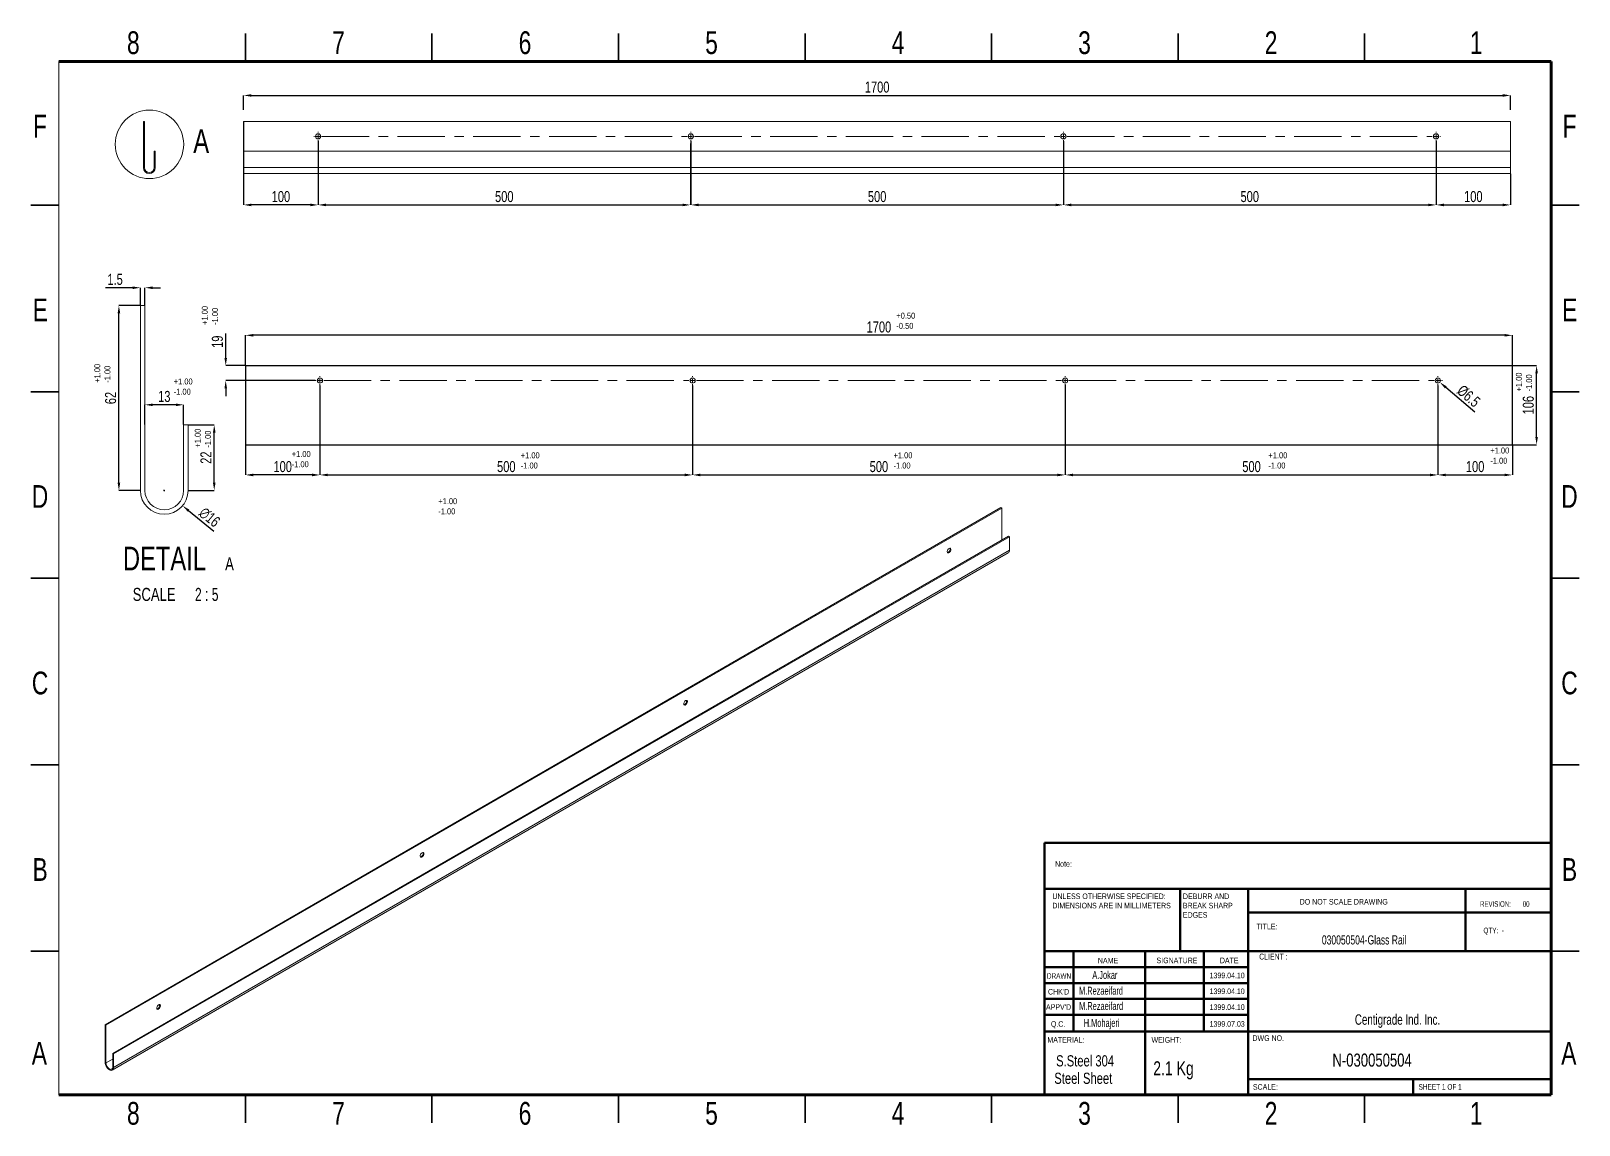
# Model space of a CAD drawing. Header units: millimetres. Extents: x 815 to 2892, y -495 to 973.
import ezdxf

# ---------------------------------------------------------------- set-up
doc = ezdxf.new("R2010")
doc.units = ezdxf.units.MM
doc.linetypes.add('CENTERX2', pattern=[20.32, 12.7, -2.54, 2.54, -2.54])
doc.styles.add('SLDTEXTSTYLE0', font='TXT', dxfattribs={"width": 0.75})
doc.styles.add('SLDTEXTSTYLE1', font='TXT', dxfattribs={"width": 0.686449})
doc.styles.add('SLDTEXTSTYLE2', font='TXT', dxfattribs={"width": 0.652778})
doc.styles.add('SLDTEXTSTYLE3', font='TXT', dxfattribs={"width": 0.692308})
doc.styles.add('SLDTEXTSTYLE4', font='TXT', dxfattribs={"width": 0.7})
doc.styles.add('SLDTEXTSTYLE5', font='TXT', dxfattribs={"width": 0.678571})
doc.dimstyles.new('Scale 4b1', dxfattribs={"dimscale": 7, "dimtxt": 2.116667, "dimasz": 1.5, "dimexe": 0, "dimexo": 0.0625, "dimgap": 0.529167, "dimtad": 1, "dimdec": 1, "dimlfac": 0.25, "dimrnd": 1e-09, "dimzin": 12, "dimdsep": 46, "dimtxsty": 'SLDTEXTSTYLE0', "dimcen": 0.09, "dimadec": 0, "dimazin": 3, "dimtfac": 1, "dimtdec": 1, "dimtofl": 0, "dimtmove": 0, "dimatfit": 3, "dimfxl": 1, "dimfrac": 2, "dimtolj": 1, "dimtzin": 12, "dimarcsym": 0})
doc.dimstyles.new('SLDDIMSTYLE0', dxfattribs={"dimscale": 7, "dimtxt": 2.116667, "dimasz": 1.5, "dimexe": 0, "dimexo": 0.0625, "dimgap": 0.529167, "dimtad": 1, "dimdec": 0, "dimrnd": 1e-09, "dimzin": 12, "dimdsep": 46, "dimtxsty": 'SLDTEXTSTYLE0', "dimcen": 0.09, "dimadec": 0, "dimazin": 3, "dimtfac": 1, "dimtdec": 0, "dimtofl": 0, "dimtmove": 0, "dimatfit": 3, "dimfxl": 1, "dimfrac": 2, "dimtolj": 1, "dimtzin": 12, "dimarcsym": 0})

# ---------------------------------------------------------------- blocks, each defined once
blk = doc.blocks.new('SW_CENTERMARKSYMBOL_0')
at = {"color": 0, "linetype": 'Continuous', "lineweight": 0}
for p, q in [((-101, 0), (-101.2, 0)), ((-100, 0), (-100.5, 0)), ((-100, 1), (-100, 1.2)), ((-100, 0), (-100, 0.5)), ((-100, 0), (-100, -0.5)), ((-100, 0), (-99.5, 0)), ((0, 0), (-0.5, 0)), ((0, 1), (0, 1.2)), ((0, 0), (0, 0.5)), ((0, 0), (0, -0.5)), ((0, 0), (0.5, 0)), ((100, 0), (99.5, 0)), ((100, 1), (100, 1.2)), ((100, 0), (100, 0.5)), ((100, 0), (100, -0.5)), ((100, 0), (100.5, 0)), ((200, 0), (199.5, 0)), ((200, 1), (200, 1.2)), ((200, 0), (200, 0.5)), ((200, 0), (200, -0.5)), ((200, 0), (200.5, 0)), ((201, 0), (201.2, 0)), ((-100, -1), (-100, -1.2)), ((0, -1), (0, -1.2)), ((100, -1), (100, -1.2)), ((200, -1), (200, -1.2))]:
    blk.add_line(p, q, dxfattribs=at)
at = {"color": 0, "linetype": 'CENTERX2', "lineweight": 0}
for p, q in [((-99, 0), (-1, 0)), ((1, 0), (99, 0)), ((101, 0), (199, 0))]:
    blk.add_line(p, q, dxfattribs=at)
blk = doc.blocks.new('SW_NOTE_2')
at = {"color": 0, "linetype": 'Continuous', "lineweight": 0, "attachment_point": 2}
for s, insert, char_height, style in [('DETAIL', (13, 8.19), 6.35, 'SLDTEXTSTYLE0'), ('A', (30.46, 5.35), 3.5, 'SLDTEXTSTYLE0'), ('SCALE', (10.24, -2.86), 3.5, 'SLDTEXTSTYLE0'), ('2 : 5', (24.35, -2.86), 3.5, 'SLDTEXTSTYLE3')]:
    blk.add_mtext(s, dxfattribs=dict(at, insert=insert, char_height=char_height, style=style))
blk = doc.blocks.new('*D13')
at = {"color": 0, "lineweight": -2, "transparency": 16777216}
for p, q in [((1100, 867.2), (1100, 886.5)), ((1110.5, 886.5), (2789.5, 886.5)), ((2800, 867.2), (2800, 886.5))]:
    blk.add_line(p, q, dxfattribs=at)
at = {"color": 0, "transparency": 16777216}
for points in [[(1110.5, 888.2), (1110.5, 884.7), (1100, 886.5)], [(2789.5, 888.2), (2789.5, 884.7), (2800, 886.5)]]:
    blk.add_solid(points, dxfattribs=at)
at = {"layer": 'Defpoints', "color": 0, "transparency": 16777216}
for p in [(2800, 886.5), (1100, 866.7), (2800, 866.7)]:
    blk.add_point(p, dxfattribs=at)
at = {"color": 0, "transparency": 16777216, "insert": (1950, 897.6), "char_height": 14.82, "attachment_point": 5, "style": 'SLDTEXTSTYLE0'}
blk.add_mtext('\\A1;1700', dxfattribs=at)
blk = doc.blocks.new('*D14')
at = {"color": 0, "lineweight": -2, "transparency": 16777216}
for p, q in [((1100, 851.1), (1100, 739.6)), ((1200, 825.1), (1200, 739.6)), ((1189.5, 739.6), (1110.5, 739.6))]:
    blk.add_line(p, q, dxfattribs=at)
at = {"color": 0, "transparency": 16777216}
for points in [[(1110.5, 741.3), (1110.5, 737.8), (1100, 739.6)], [(1189.5, 741.3), (1189.5, 737.8), (1200, 739.6)]]:
    blk.add_solid(points, dxfattribs=at)
at = {"layer": 'Defpoints', "color": 0, "transparency": 16777216}
for p in [(1100, 851.6), (1200, 825.6), (1100, 739.6)]:
    blk.add_point(p, dxfattribs=at)
at = {"color": 0, "transparency": 16777216, "insert": (1150, 750.7), "char_height": 14.82, "attachment_point": 5, "style": 'SLDTEXTSTYLE0'}
blk.add_mtext('\\A1;100', dxfattribs=at)
blk = doc.blocks.new('*D15')
at = {"color": 0, "lineweight": -2, "transparency": 16777216}
for p, q in [((1200, 825.1), (1200, 739.6)), ((1699.5, 821.8), (1699.5, 739.6)), ((1210.5, 739.6), (1689, 739.6))]:
    blk.add_line(p, q, dxfattribs=at)
at = {"color": 0, "transparency": 16777216}
for points in [[(1210.5, 741.3), (1210.5, 737.8), (1200, 739.6)], [(1689, 741.3), (1689, 737.8), (1699.5, 739.6)]]:
    blk.add_solid(points, dxfattribs=at)
at = {"layer": 'Defpoints', "color": 0, "transparency": 16777216}
for p in [(1200, 825.6), (1699.5, 822.3), (1699.5, 739.6)]:
    blk.add_point(p, dxfattribs=at)
at = {"color": 0, "transparency": 16777216, "insert": (1449.7, 750.7), "char_height": 14.82, "attachment_point": 5, "style": 'SLDTEXTSTYLE0'}
blk.add_mtext('\\A1;500', dxfattribs=at)
blk = doc.blocks.new('*D16')
at = {"color": 0, "lineweight": -2, "transparency": 16777216}
for p, q in [((1700, 825.1), (1700, 739.6)), ((2200, 825.1), (2200, 739.6)), ((1710.5, 739.6), (2189.5, 739.6))]:
    blk.add_line(p, q, dxfattribs=at)
at = {"color": 0, "transparency": 16777216}
for points in [[(1710.5, 741.3), (1710.5, 737.8), (1700, 739.6)], [(2189.5, 741.3), (2189.5, 737.8), (2200, 739.6)]]:
    blk.add_solid(points, dxfattribs=at)
at = {"layer": 'Defpoints', "color": 0, "transparency": 16777216}
for p in [(1700, 825.6), (2200, 825.6), (2200, 739.6)]:
    blk.add_point(p, dxfattribs=at)
at = {"color": 0, "transparency": 16777216, "insert": (1950, 750.7), "char_height": 14.82, "attachment_point": 5, "style": 'SLDTEXTSTYLE0'}
blk.add_mtext('\\A1;500', dxfattribs=at)
blk = doc.blocks.new('*D17')
at = {"color": 0, "lineweight": -2, "transparency": 16777216}
for p, q in [((2200, 825.1), (2200, 739.6)), ((2700, 825.1), (2700, 739.6)), ((2210.5, 739.6), (2689.5, 739.6))]:
    blk.add_line(p, q, dxfattribs=at)
at = {"color": 0, "transparency": 16777216}
for points in [[(2210.5, 741.3), (2210.5, 737.8), (2200, 739.6)], [(2689.5, 741.3), (2689.5, 737.8), (2700, 739.6)]]:
    blk.add_solid(points, dxfattribs=at)
at = {"layer": 'Defpoints', "color": 0, "transparency": 16777216}
for p in [(2200, 825.6), (2700, 825.6), (2700, 739.6)]:
    blk.add_point(p, dxfattribs=at)
at = {"color": 0, "transparency": 16777216, "insert": (2450, 750.7), "char_height": 14.82, "attachment_point": 5, "style": 'SLDTEXTSTYLE0'}
blk.add_mtext('\\A1;500', dxfattribs=at)
blk = doc.blocks.new('*D18')
at = {"color": 0, "lineweight": -2, "transparency": 16777216}
for p, q in [((2700, 825.1), (2700, 739.6)), ((2800, 781.1), (2800, 739.6)), ((2710.5, 739.6), (2789.5, 739.6))]:
    blk.add_line(p, q, dxfattribs=at)
at = {"color": 0, "transparency": 16777216}
for points in [[(2710.5, 741.3), (2710.5, 737.8), (2700, 739.6)], [(2789.5, 741.3), (2789.5, 737.8), (2800, 739.6)]]:
    blk.add_solid(points, dxfattribs=at)
at = {"layer": 'Defpoints', "color": 0, "transparency": 16777216}
for p in [(2700, 825.6), (2800, 781.6), (2800, 739.6)]:
    blk.add_point(p, dxfattribs=at)
at = {"color": 0, "transparency": 16777216, "insert": (2750, 750.7), "char_height": 14.82, "attachment_point": 5, "style": 'SLDTEXTSTYLE0'}
blk.add_mtext('\\A1;100', dxfattribs=at)
blk = doc.blocks.new('*D19')
at = {"color": 0, "lineweight": -2, "transparency": 16777216}
for p, q in [((951, 628.5), (914.6, 628.5)), ((961.5, 604.9), (961.5, 628.5)), ((967.5, 604.9), (967.5, 628.5)), ((978, 628.5), (988.5, 628.5))]:
    blk.add_line(p, q, dxfattribs=at)
at = {"color": 0, "transparency": 16777216}
for points in [[(951, 630.2), (951, 626.7), (961.5, 628.5)], [(978, 630.2), (978, 626.7), (967.5, 628.5)]]:
    blk.add_solid(points, dxfattribs=at)
at = {"layer": 'Defpoints', "color": 0, "transparency": 16777216}
for p in [(961.5, 628.5), (961.5, 604.5), (967.5, 604.5)]:
    blk.add_point(p, dxfattribs=at)
at = {"color": 0, "transparency": 16777216, "insert": (927.5, 639.6), "char_height": 14.82, "attachment_point": 5, "style": 'SLDTEXTSTYLE0'}
blk.add_mtext('\\A1;1.5', dxfattribs=at)
blk = doc.blocks.new('*D20')
at = {"color": 0, "lineweight": -2, "transparency": 16777216}
for p, q in [((992.9, 356.5), (994.1, 356.5)), ((993.5, 355.8), (993.5, 357.1)), ((1059.9, 301.3), (1026.2, 329.3))]:
    blk.add_line(p, q, dxfattribs=at)
at = {"color": 0, "transparency": 16777216}
blk.add_solid([(1027.3, 330.6), (1025.1, 327.9), (1018.1, 336)], dxfattribs=at)
at = {"layer": 'Defpoints', "color": 0, "transparency": 16777216}
for p in [(968.9, 376.9), (1018.1, 336)]:
    blk.add_point(p, dxfattribs=at)
at = {"color": 0, "transparency": 16777216, "insert": (1054.2, 320.5), "char_height": 14.82, "attachment_point": 5, "rotation": 320.2536, "style": 'SLDTEXTSTYLE0'}
blk.add_mtext('\\A1;∅16', dxfattribs=at)
blk = doc.blocks.new('*D21')
at = {"color": 0, "lineweight": -2, "transparency": 16777216}
for p, q in [((961.1, 604.5), (932.6, 604.5)), ((932.6, 367), (932.6, 594)), ((961.1, 356.5), (932.6, 356.5))]:
    blk.add_line(p, q, dxfattribs=at)
at = {"color": 0, "transparency": 16777216}
for points in [[(930.9, 594), (934.4, 594), (932.6, 604.5)], [(930.9, 367), (934.4, 367), (932.6, 356.5)]]:
    blk.add_solid(points, dxfattribs=at)
at = {"layer": 'Defpoints', "color": 0, "transparency": 16777216}
for p in [(932.6, 604.5), (961.5, 604.5), (961.5, 356.5)]:
    blk.add_point(p, dxfattribs=at)
at = {"color": 0, "transparency": 16777216, "insert": (921.5, 480.5), "char_height": 14.82, "attachment_point": 5, "rotation": 90, "style": 'SLDTEXTSTYLE0'}
blk.add_mtext('\\A1;62', dxfattribs=at)
blk = doc.blocks.new('*D22')
at = {"color": 0, "lineweight": -2, "transparency": 16777216}
for p, q in [((1026, 444.5), (1060.5, 444.5)), ((1060.5, 367), (1060.5, 434)), ((1026, 356.5), (1060.5, 356.5))]:
    blk.add_line(p, q, dxfattribs=at)
at = {"color": 0, "transparency": 16777216}
for points in [[(1058.8, 434), (1062.3, 434), (1060.5, 444.5)], [(1058.8, 367), (1062.3, 367), (1060.5, 356.5)]]:
    blk.add_solid(points, dxfattribs=at)
at = {"layer": 'Defpoints', "color": 0, "transparency": 16777216}
for p in [(1025.5, 444.5), (1060.5, 444.5), (1025.5, 356.5)]:
    blk.add_point(p, dxfattribs=at)
at = {"color": 0, "transparency": 16777216, "insert": (1049.4, 400.5), "char_height": 14.82, "attachment_point": 5, "rotation": 90, "style": 'SLDTEXTSTYLE0'}
blk.add_mtext('\\A1;22', dxfattribs=at)
blk = doc.blocks.new('*D23')
at = {"color": 0, "lineweight": -2, "transparency": 16777216}
for p, q in [((967.5, 444.9), (967.5, 471.4)), ((1009, 471.4), (978, 471.4)), ((1019.5, 444.9), (1019.5, 471.4))]:
    blk.add_line(p, q, dxfattribs=at)
at = {"color": 0, "transparency": 16777216}
for points in [[(978, 473.1), (978, 469.6), (967.5, 471.4)], [(1009, 473.1), (1009, 469.6), (1019.5, 471.4)]]:
    blk.add_solid(points, dxfattribs=at)
at = {"layer": 'Defpoints', "color": 0, "transparency": 16777216}
for p in [(967.5, 471.4), (967.5, 444.5), (1019.5, 444.5)]:
    blk.add_point(p, dxfattribs=at)
at = {"color": 0, "transparency": 16777216, "insert": (993.5, 482.5), "char_height": 14.82, "attachment_point": 5, "style": 'SLDTEXTSTYLE0'}
blk.add_mtext('\\A1;13', dxfattribs=at)
blk = doc.blocks.new('*D27')
at = {"color": 0, "lineweight": -2, "transparency": 16777216}
for p, q in [((1102.4, 524.3), (1102.4, 564.6)), ((2791.9, 564.6), (1112.9, 564.6)), ((2802.4, 524.3), (2802.4, 564.6))]:
    blk.add_line(p, q, dxfattribs=at)
at = {"color": 0, "transparency": 16777216}
for points in [[(1112.9, 566.4), (1112.9, 562.9), (1102.4, 564.6)], [(2791.9, 566.4), (2791.9, 562.9), (2802.4, 564.6)]]:
    blk.add_solid(points, dxfattribs=at)
at = {"layer": 'Defpoints', "color": 0, "transparency": 16777216}
for p in [(1102.4, 564.6), (1102.4, 523.9), (2802.4, 523.9)]:
    blk.add_point(p, dxfattribs=at)
at = {"color": 0, "transparency": 16777216, "insert": (1952.4, 575.7), "char_height": 14.82, "attachment_point": 5, "style": 'SLDTEXTSTYLE0'}
blk.add_mtext('\\A1;1700', dxfattribs=at)
blk = doc.blocks.new('*D28')
at = {"color": 0, "lineweight": -2, "transparency": 16777216}
for p, q in [((1202.4, 497.5), (1202.4, 377.3)), ((1102.4, 417.5), (1102.4, 377.3)), ((1191.9, 377.3), (1112.9, 377.3))]:
    blk.add_line(p, q, dxfattribs=at)
at = {"color": 0, "transparency": 16777216}
for points in [[(1112.9, 379), (1112.9, 375.5), (1102.4, 377.3)], [(1191.9, 379), (1191.9, 375.5), (1202.4, 377.3)]]:
    blk.add_solid(points, dxfattribs=at)
at = {"layer": 'Defpoints', "color": 0, "transparency": 16777216}
for p in [(1202.4, 497.9), (1102.4, 417.9), (1102.4, 377.3)]:
    blk.add_point(p, dxfattribs=at)
at = {"color": 0, "transparency": 16777216, "insert": (1152.4, 388.4), "char_height": 14.82, "attachment_point": 5, "style": 'SLDTEXTSTYLE0'}
blk.add_mtext('\\A1;100', dxfattribs=at)
blk = doc.blocks.new('*D29')
at = {"color": 0, "lineweight": -2, "transparency": 16777216}
for p, q in [((1202.4, 497.5), (1202.4, 377.3)), ((1702.4, 497.5), (1702.4, 377.3)), ((1212.9, 377.3), (1691.9, 377.3))]:
    blk.add_line(p, q, dxfattribs=at)
at = {"color": 0, "transparency": 16777216}
for points in [[(1212.9, 379), (1212.9, 375.5), (1202.4, 377.3)], [(1691.9, 379), (1691.9, 375.5), (1702.4, 377.3)]]:
    blk.add_solid(points, dxfattribs=at)
at = {"layer": 'Defpoints', "color": 0, "transparency": 16777216}
for p in [(1202.4, 497.9), (1702.4, 497.9), (1702.4, 377.3)]:
    blk.add_point(p, dxfattribs=at)
at = {"color": 0, "transparency": 16777216, "insert": (1452.4, 388.4), "char_height": 14.82, "attachment_point": 5, "style": 'SLDTEXTSTYLE0'}
blk.add_mtext('\\A1;500', dxfattribs=at)
blk = doc.blocks.new('*D30')
at = {"color": 0, "lineweight": -2, "transparency": 16777216}
for p, q in [((1702.4, 497.5), (1702.4, 377.3)), ((2202.4, 497.5), (2202.4, 377.3)), ((1712.9, 377.3), (2191.9, 377.3))]:
    blk.add_line(p, q, dxfattribs=at)
at = {"color": 0, "transparency": 16777216}
for points in [[(1712.9, 379), (1712.9, 375.5), (1702.4, 377.3)], [(2191.9, 379), (2191.9, 375.5), (2202.4, 377.3)]]:
    blk.add_solid(points, dxfattribs=at)
at = {"layer": 'Defpoints', "color": 0, "transparency": 16777216}
for p in [(1702.4, 497.9), (2202.4, 497.9), (2202.4, 377.3)]:
    blk.add_point(p, dxfattribs=at)
at = {"color": 0, "transparency": 16777216, "insert": (1952.4, 388.4), "char_height": 14.82, "attachment_point": 5, "style": 'SLDTEXTSTYLE0'}
blk.add_mtext('\\A1;500', dxfattribs=at)
blk = doc.blocks.new('*D31')
at = {"color": 0, "lineweight": -2, "transparency": 16777216}
for p, q in [((2202.4, 498), (2202.4, 377.3)), ((2702.4, 497.5), (2702.4, 377.3)), ((2212.9, 377.3), (2691.9, 377.3))]:
    blk.add_line(p, q, dxfattribs=at)
at = {"color": 0, "transparency": 16777216}
for points in [[(2212.9, 379), (2212.9, 375.5), (2202.4, 377.3)], [(2691.9, 379), (2691.9, 375.5), (2702.4, 377.3)]]:
    blk.add_solid(points, dxfattribs=at)
at = {"layer": 'Defpoints', "color": 0, "transparency": 16777216}
for p in [(2202.4, 498.4), (2702.4, 497.9), (2702.4, 377.3)]:
    blk.add_point(p, dxfattribs=at)
at = {"color": 0, "transparency": 16777216, "insert": (2452.4, 388.4), "char_height": 14.82, "attachment_point": 5, "style": 'SLDTEXTSTYLE0'}
blk.add_mtext('\\A1;500', dxfattribs=at)
blk = doc.blocks.new('*D32')
at = {"color": 0, "lineweight": -2, "transparency": 16777216}
for p, q in [((2702.4, 497.5), (2702.4, 377.3)), ((2802.4, 417.5), (2802.4, 377.3)), ((2712.9, 377.3), (2791.9, 377.3))]:
    blk.add_line(p, q, dxfattribs=at)
at = {"color": 0, "transparency": 16777216}
for points in [[(2712.9, 379), (2712.9, 375.5), (2702.4, 377.3)], [(2791.9, 379), (2791.9, 375.5), (2802.4, 377.3)]]:
    blk.add_solid(points, dxfattribs=at)
at = {"layer": 'Defpoints', "color": 0, "transparency": 16777216}
for p in [(2702.4, 497.9), (2802.4, 417.9), (2802.4, 377.3)]:
    blk.add_point(p, dxfattribs=at)
at = {"color": 0, "transparency": 16777216, "insert": (2752.4, 388.4), "char_height": 14.82, "attachment_point": 5, "style": 'SLDTEXTSTYLE0'}
blk.add_mtext('\\A1;100', dxfattribs=at)
blk = doc.blocks.new('*D33')
at = {"color": 0, "lineweight": -2, "transparency": 16777216}
for p, q in [((1075.9, 534.4), (1075.9, 567.1)), ((1102, 523.9), (1075.9, 523.9)), ((1196, 503.9), (1075.9, 503.9)), ((1075.9, 493.4), (1075.9, 482.9))]:
    blk.add_line(p, q, dxfattribs=at)
at = {"color": 0, "transparency": 16777216}
for points in [[(1074.2, 534.4), (1077.7, 534.4), (1075.9, 523.9)], [(1074.2, 493.4), (1077.7, 493.4), (1075.9, 503.9)]]:
    blk.add_solid(points, dxfattribs=at)
at = {"layer": 'Defpoints', "color": 0, "transparency": 16777216}
for p in [(1075.9, 523.9), (1102.4, 523.9), (1196.4, 503.9)]:
    blk.add_point(p, dxfattribs=at)
at = {"color": 0, "transparency": 16777216, "insert": (1064.8, 556), "char_height": 14.82, "attachment_point": 5, "rotation": 90, "style": 'SLDTEXTSTYLE0'}
blk.add_mtext('\\A1;19', dxfattribs=at)
blk = doc.blocks.new('*D34')
at = {"color": 0, "lineweight": -2, "transparency": 16777216}
for p, q in [((2802.9, 523.9), (2834.9, 523.9)), ((2834.9, 428.4), (2834.9, 513.4)), ((2802.9, 417.9), (2834.9, 417.9))]:
    blk.add_line(p, q, dxfattribs=at)
at = {"color": 0, "transparency": 16777216}
for points in [[(2833.2, 513.4), (2836.7, 513.4), (2834.9, 523.9)], [(2833.2, 428.4), (2836.7, 428.4), (2834.9, 417.9)]]:
    blk.add_solid(points, dxfattribs=at)
at = {"layer": 'Defpoints', "color": 0, "transparency": 16777216}
for p in [(2802.4, 523.9), (2834.9, 523.9), (2802.4, 417.9)]:
    blk.add_point(p, dxfattribs=at)
at = {"color": 0, "transparency": 16777216, "insert": (2823.8, 470.9), "char_height": 14.82, "attachment_point": 5, "rotation": 90, "style": 'SLDTEXTSTYLE0'}
blk.add_mtext('\\A1;106', dxfattribs=at)
blk = doc.blocks.new('*D35')
at = {"color": 0, "lineweight": -2, "transparency": 16777216}
for p, q in [((2701.8, 503.9), (2703, 503.9)), ((2702.4, 503.3), (2702.4, 504.5)), ((2751.8, 461.3), (2713, 494.7))]:
    blk.add_line(p, q, dxfattribs=at)
at = {"color": 0, "transparency": 16777216}
blk.add_solid([(2714.2, 496.1), (2711.9, 493.4), (2705.1, 501.6)], dxfattribs=at)
at = {"layer": 'Defpoints', "color": 0, "transparency": 16777216}
for p in [(2699.8, 506.2), (2705.1, 501.6)]:
    blk.add_point(p, dxfattribs=at)
at = {"color": 0, "transparency": 16777216, "insert": (2743.7, 483), "char_height": 14.82, "attachment_point": 5, "rotation": 319.2204, "style": 'SLDTEXTSTYLE0'}
blk.add_mtext('\\A1;%%C6.5', dxfattribs=at)
blk = doc.blocks.new('SW_NOTE_62')
at = {"color": 0, "linetype": 'Continuous', "lineweight": 0, "char_height": 1.5, "attachment_point": 1, "style": 'SLDTEXTSTYLE0'}
for s, insert in [('UNLESS OTHERWISE SPECIFIED:', (0, 1.93)), ('DIMENSIONS ARE IN MILLIMETERS', (0, -0.57))]:
    blk.add_mtext(s, dxfattribs=dict(at, insert=insert))
blk = doc.blocks.new('SW_NOTE_63')
at = {"color": 0, "linetype": 'Continuous', "lineweight": 0, "char_height": 1.5, "attachment_point": 1, "style": 'SLDTEXTSTYLE0'}
for s, insert in [('DEBURR AND', (0, 1.93)), ('BREAK SHARP', (0, -0.57)), ('EDGES', (0, -3.07))]:
    blk.add_mtext(s, dxfattribs=dict(at, insert=insert))

msp = doc.modelspace()

# ---------------------------------------------------------------- linework, layer by layer
at = {"color": 7, "linetype": 'Continuous', "lineweight": 35}
for p, q in [((1102.42, 931.91), (1102.42, 969.45)), ((1352.69, 931.91), (1352.69, 969.45)), ((1602.96, 931.91), (1602.96, 969.45)), ((1853.23, 969.45), (1853.23, 931.91)), ((1853.23, 931.91), (1853.23, 969.45)), ((2103.5, 931.91), (2103.5, 969.45)), ((2353.77, 931.91), (2353.77, 969.45)), ((2604.04, 931.91), (2604.04, 969.45)), ((852.15, 739.2), (814.61, 739.2)), ((2854.31, 739.2), (2891.85, 739.2)), ((852.15, 488.93), (814.61, 488.93)), ((2854.31, 488.93), (2891.85, 488.93)), ((814.61, 238.66), (852.15, 238.66)), ((852.15, 238.66), (814.61, 238.66)), ((2891.85, 238.66), (2854.31, 238.66)), ((2854.31, 238.66), (2891.85, 238.66)), ((852.15, -11.61), (814.61, -11.61)), ((2854.31, -11.61), (2891.85, -11.61)), ((852.15, -261.88), (814.61, -261.88)), ((2854.31, -261.88), (2891.85, -261.88)), ((1102.42, -454.58), (1102.42, -492.12)), ((1352.69, -454.58), (1352.69, -492.12)), ((1602.96, -454.58), (1602.96, -492.12)), ((1853.23, -492.12), (1853.23, -454.58)), ((1853.23, -454.58), (1853.23, -492.12)), ((2103.5, -454.58), (2103.5, -492.12)), ((2353.77, -454.58), (2353.77, -492.12)), ((2604.04, -454.58), (2604.04, -492.12))]:
    msp.add_line(p, q, dxfattribs=at)
at = {"color": 7, "linetype": 'Continuous', "lineweight": 18}
for p, q in [((852.15, -454.58), (852.15, 931.91)), ((965.41, 851.57), (965.41, 789.57)), ((965.41, 851.57), (966.91, 851.57)), ((966.91, 851.57), (966.91, 789.57)), ((1099.95, 851.57), (2799.95, 851.57)), ((1099.95, 851.57), (1099.95, 811.57)), ((2799.95, 851.57), (2799.95, 811.57)), ((979.91, 789.57), (979.91, 811.57)), ((979.91, 811.57), (981.41, 811.57)), ((981.41, 789.57), (981.41, 811.57)), ((1099.95, 789.57), (1099.95, 811.57)), ((1099.95, 811.57), (2799.95, 811.57)), ((2799.95, 789.57), (2799.95, 811.57)), ((1099.95, 789.57), (2799.95, 789.57)), ((1099.95, 781.57), (1099.95, 789.57)), ((2799.95, 781.57), (2799.95, 789.57)), ((1099.95, 781.57), (2799.95, 781.57)), ((961.51, 604.47), (961.51, 356.47)), ((961.51, 604.47), (967.51, 604.47)), ((967.51, 604.47), (967.51, 356.47)), ((1019.51, 356.47), (1019.51, 444.47)), ((1019.51, 444.47), (1025.51, 444.47)), ((1025.51, 356.47), (1025.51, 444.47)), ((914.13, -360.44), (2116.21, 333.51)), ((915.19, -361.05), (2117.27, 332.89)), ((2116.21, 333.51), (2117.27, 332.89)), ((2117.27, 332.89), (2117.27, 289.62)), ((924.38, -399.02), (2126.46, 294.93)), ((925.44, -399.63), (2127.52, 294.31)), ((2126.46, 294.93), (2127.52, 294.31)), ((2127.52, 276.35), (2127.52, 294.31)), ((923.79, -421.26), (2125.87, 272.69)), ((925.44, -417.6), (2127.52, 276.35)), ((914.13, -360.44), (914.13, -411.07)), ((914.13, -360.44), (915.19, -361.05)), ((915.19, -361.05), (915.19, -411.68)), ((924.38, -416.99), (924.38, -399.02)), ((924.38, -399.02), (925.44, -399.63)), ((925.44, -417.6), (925.44, -399.63))]:
    msp.add_line(p, q, dxfattribs=at)
at = {"color": 7, "linetype": 'Continuous', "lineweight": 70}
for p, q in [((852.15, 931.91), (2854.31, 931.91)), ((2854.31, 931.91), (2854.31, -454.58)), ((2854.31, -454.58), (852.15, -454.58))]:
    msp.add_line(p, q, dxfattribs=at)
at = {"color": 7, "linetype": 'Continuous', "lineweight": 50}
for p, q in [((2174.57, -116.23), (2854.31, -116.23)), ((2174.57, -116.23), (2174.57, -178.03)), ((2174.57, -178.03), (2854.31, -178.03)), ((2174.57, -178.03), (2174.57, -453.33)), ((2356.77, -178.03), (2356.77, -261.88)), ((2447.87, -178.03), (2447.87, -454.58)), ((2739.63, -261.88), (2739.63, -178.03)), ((2854.31, -209.94), (2447.87, -209.94)), ((2854.31, -261.88), (2174.57, -261.88)), ((2213.62, -261.88), (2213.62, -369.49)), ((2309.67, -261.88), (2309.67, -453.33)), ((2388.34, -261.88), (2388.34, -369.49)), ((2447.87, -453.33), (2447.87, -261.88)), ((2447.87, -283.15), (2174.57, -283.15)), ((2447.87, -304.42), (2174.57, -304.42)), ((2447.87, -325.69), (2174.57, -325.69)), ((2447.87, -346.97), (2174.57, -346.97)), ((2226.63, -369.49), (2174.57, -369.49)), ((2226.63, -369.49), (2854.31, -369.49)), ((2447.87, -433.31), (2854.31, -433.31)), ((2669.11, -454.58), (2669.11, -433.31))]:
    msp.add_line(p, q, dxfattribs=at)
at = {"color": 8, "linetype": 'Continuous', "lineweight": 18}
msp.add_line((915.19, -411.68), (924.38, -406.37), dxfattribs=at)
msp.add_lwpolyline([(1102.42, 523.89), (1102.42, 417.89), (2802.42, 417.89), (2802.42, 523.89)], close=True)
at = {"color": 7, "linetype": 'Continuous', "lineweight": 18, "flags": 128}
for points in [[(2046.56, 278.6), (2045.76, 277.98), (2045.04, 277.12), (2044.49, 276.11), (2044.16, 275.06), (2044.09, 274.08), (2044.29, 273.29), (2044.74, 272.76), (2045.38, 272.55), (2046.15, 272.69), (2046.97, 273.16), (2047.74, 273.91), (2048.38, 274.86), (2048.83, 275.9), (2049.03, 276.93), (2048.96, 277.83), (2048.63, 278.5), (2048.08, 278.87), (2047.36, 278.91), (2046.56, 278.6)], [(1693.01, 74.5), (1692.2, 73.88), (1691.49, 73.02), (1690.94, 72.01), (1690.61, 70.96), (1690.54, 69.98), (1690.74, 69.18), (1691.19, 68.65), (1691.83, 68.45), (1692.6, 68.59), (1693.42, 69.06), (1694.19, 69.81), (1694.83, 70.76), (1695.27, 71.8), (1695.47, 72.83), (1695.41, 73.73), (1695.08, 74.4), (1694.53, 74.77), (1693.81, 74.81), (1693.01, 74.5)], [(1339.45, -129.6), (1338.65, -130.22), (1337.93, -131.08), (1337.38, -132.09), (1337.06, -133.15), (1336.99, -134.12), (1337.19, -134.92), (1337.63, -135.45), (1338.28, -135.66), (1339.05, -135.52), (1339.86, -135.05), (1340.63, -134.3), (1341.28, -133.35), (1341.72, -132.3), (1341.92, -131.27), (1341.85, -130.38), (1341.53, -129.7), (1340.97, -129.33), (1340.26, -129.3), (1339.45, -129.6)], [(985.9, -333.71), (985.1, -334.32), (984.38, -335.19), (983.83, -336.2), (983.5, -337.25), (983.43, -338.22), (983.63, -339.02), (984.08, -339.55), (984.72, -339.76), (985.49, -339.62), (986.31, -339.15), (987.08, -338.4), (987.72, -337.45), (988.17, -336.4), (988.37, -335.38), (988.3, -334.48), (987.97, -333.8), (987.42, -333.43), (986.7, -333.4), (985.9, -333.71)], [(914.13, -411.07), (914.27, -412.6), (914.69, -414.22), (915.36, -415.85), (916.26, -417.4), (917.33, -418.8), (918.53, -419.97), (919.79, -420.86), (921.05, -421.43), (922.24, -421.63), (923.31, -421.48), (924.21, -420.96), (924.88, -420.11), (925.3, -418.97), (925.44, -417.6)], [(915.19, -411.68), (915.32, -413.03), (915.72, -414.45), (916.35, -415.87), (917.18, -417.19), (918.16, -418.35), (919.23, -419.28), (920.34, -419.92), (921.42, -420.24), (922.4, -420.21), (923.23, -419.84), (923.86, -419.15), (924.25, -418.18), (924.38, -416.99)]]:
    msp.add_lwpolyline(points, dxfattribs=at)
at = {"color": 7, "linetype": 'Continuous', "lineweight": 18}
for centre, radius in [((973.64, 820.87), 45.9), ((1199.95, 831.57), 3.5), ((1699.95, 831.57), 3.5), ((2199.95, 831.57), 3.5), ((2699.95, 831.57), 3.5), ((1202.42, 503.89), 3.5), ((1702.42, 503.89), 3.5), ((2202.42, 503.89), 3.5), ((2702.42, 503.89), 3.5)]:
    msp.add_circle(centre, radius, dxfattribs=at)
for centre, radius, start, end in [((973.41, 789.57), 8, 180, 0), ((973.41, 789.57), 6.5, 180, 0), ((993.51, 356.47), 32, 180.00001, 359.99999), ((993.51, 356.47), 26, 180.00001, 359.99999), ((2043.47, 277.53), 4.46, 281.58604, 18.41933), ((2123.62, 275.91), 3.93, 304.91595, 6.39623), ((1689.91, 73.43), 4.46, 281.58604, 18.41933), ((1336.36, -130.68), 4.46, 281.58604, 18.41933), ((982.81, -334.78), 4.46, 281.58604, 18.41933)]:
    msp.add_arc(centre, radius, start, end, dxfattribs=at)

# ---------------------------------------------------------------- block references
at = {"color": 7, "linetype": 'Continuous', "lineweight": 18, "xscale": 4.999999999998863, "yscale": 4.999999999998863, "zscale": 4.999999999998863}
for name, p in [('SW_CENTERMARKSYMBOL_0', (1699.95, 831.57)), ('SW_CENTERMARKSYMBOL_0', (1702.42, 503.89)), ('SW_NOTE_2', (928.72, 240.04))]:
    msp.add_blockref(name, p, dxfattribs=at)
at = {"color": 7, "linetype": 'Continuous', "lineweight": 0, "xscale": 5.005398757338034, "yscale": 5.005398757338034, "zscale": 5.005398757338034}
for name, p in [('SW_NOTE_62', (2185.13, -193.95)), ('SW_NOTE_63', (2360.32, -193.95))]:
    msp.add_blockref(name, p, dxfattribs=at)

# ---------------------------------------------------------------- texts
at = {"color": 7, "linetype": 'Continuous', "lineweight": 0}
for s, insert, char_height, attachment_point, style in [('8', (951.95, 972.52), 30.51, 2, 'SLDTEXTSTYLE0'), ('7', (1227.25, 972.52), 30.51, 2, 'SLDTEXTSTYLE0'), ('6', (1477.52, 972.52), 30.51, 2, 'SLDTEXTSTYLE0'), ('5', (1727.79, 972.52), 30.51, 2, 'SLDTEXTSTYLE0'), ('4', (1978.06, 972.52), 30.51, 2, 'SLDTEXTSTYLE0'), ('3', (2228.33, 972.52), 30.51, 2, 'SLDTEXTSTYLE0'), ('2', (2478.6, 972.52), 30.51, 2, 'SLDTEXTSTYLE0'), ('1', (2753.89, 972.52), 30.51, 2, 'SLDTEXTSTYLE0'), ('F', (826.8, 860.46), 30.51, 2, 'SLDTEXTSTYLE0'), ('F', (2879.02, 860.46), 30.51, 2, 'SLDTEXTSTYLE0'), ('E', (827.17, 613.95), 30.51, 2, 'SLDTEXTSTYLE0'), ('E', (2879.39, 613.95), 30.51, 2, 'SLDTEXTSTYLE0'), ('D', (826.77, 363.68), 30.51, 2, 'SLDTEXTSTYLE0'), ('D', (2878.98, 363.68), 30.51, 2, 'SLDTEXTSTYLE0'), ('C', (826.8, 113.41), 30.51, 2, 'SLDTEXTSTYLE0'), ('C', (2879.02, 113.41), 30.51, 2, 'SLDTEXTSTYLE0'), ('B', (826.89, -136.86), 30.51, 2, 'SLDTEXTSTYLE0'), ('Note:', (2188.75, -140.91), 7.508, 1, 'SLDTEXTSTYLE0'), ('B', (2879.1, -136.86), 30.51, 2, 'SLDTEXTSTYLE0'), ('DO NOT SCALE DRAWING', (2517.02, -191.63), 7.5081, 1, 'SLDTEXTSTYLE0'), ('REVISION:       00', (2758.98, -194.63), 7.5081, 1, 'SLDTEXTSTYLE2'), ('TITLE:', (2458.94, -225.01), 7.508, 1, 'SLDTEXTSTYLE0'), ('030050504-Glass Rail', (2546.78, -240.44), 12.2632, 1, 'SLDTEXTSTYLE4'), ('QTY:  -', (2763.59, -230.16), 7.508, 1, 'SLDTEXTSTYLE5'), ('CLIENT :', (2462.68, -264.95), 7.946, 1, 'SLDTEXTSTYLE4'), ('A.Jokar', (2238.81, -288.31), 10.595, 1, 'SLDTEXTSTYLE4'), ('NAME', (2246.26, -270.63), 7.508, 1, 'SLDTEXTSTYLE0'), ('SIGNATURE', (2324.9, -270.33), 7.508, 1, 'SLDTEXTSTYLE0'), ('1399.04.10', (2396.16, -290.5), 7.508, 1, 'SLDTEXTSTYLE0'), ('DATE', (2409.92, -270.33), 7.508, 1, 'SLDTEXTSTYLE0'), ('DRAWN', (2177.79, -291.23), 7.508, 1, 'SLDTEXTSTYLE1'), ('M.Rezaeifard', (2220.91, -309.44), 10.5948, 1, 'SLDTEXTSTYLE4'), ("CHK'D", (2179.28, -312.37), 7.508, 1, 'SLDTEXTSTYLE0'), ('M.Rezaeifard', (2221.13, -329.95), 10.5948, 1, 'SLDTEXTSTYLE4'), ('1399.04.10', (2396.16, -311.77), 7.508, 1, 'SLDTEXTSTYLE0'), ("APPV'D", (2176.58, -332.87), 7.508, 1, 'SLDTEXTSTYLE0'), ('H.Mohajeri', (2227.3, -352.67), 10.595, 1, 'SLDTEXTSTYLE4'), ('1399.04.10', (2396.16, -333.05), 7.508, 1, 'SLDTEXTSTYLE0'), ('Centigrade Ind. Inc.', (2591.03, -346.41), 14.0151, 1, 'SLDTEXTSTYLE4'), ('Q.C.', (2183.16, -355.6), 7.508, 1, 'SLDTEXTSTYLE0'), ('1399.07.03', (2396.16, -355.57), 7.508, 1, 'SLDTEXTSTYLE0'), ('A', (825.9, -383.38), 30.51, 2, 'SLDTEXTSTYLE0'), ('MATERIAL:', (2178.45, -376.98), 7.508, 1, 'SLDTEXTSTYLE0'), ('WEIGHT:', (2318.2, -376.98), 7.501, 1, 'SLDTEXTSTYLE0'), ('DWG NO.', (2453.64, -374.57), 7.508, 1, 'SLDTEXTSTYLE0'), ('A', (2878.12, -383.38), 30.51, 2, 'SLDTEXTSTYLE0'), ('S.Steel 304', (2190.18, -401.32), 15.0022, 1, 'SLDTEXTSTYLE0'), ('2.1 Kg', (2320.49, -409.42), 18.753, 1, 'SLDTEXTSTYLE0'), ('N-030050504', (2560.93, -399.08), 17.5189, 1, 'SLDTEXTSTYLE0'), ('Steel Sheet', (2187.74, -424.73), 15.0022, 1, 'SLDTEXTSTYLE0'), ('SCALE:', (2454.25, -440.07), 7.508, 1, 'SLDTEXTSTYLE0'), ('SHEET 1 OF 1', (2676.51, -440.07), 7.5081, 1, 'SLDTEXTSTYLE3'), ('8', (951.95, -464.02), 30.51, 2, 'SLDTEXTSTYLE0'), ('7', (1227.25, -464.02), 30.51, 2, 'SLDTEXTSTYLE0'), ('6', (1477.52, -464.02), 30.51, 2, 'SLDTEXTSTYLE0'), ('5', (1727.79, -464.02), 30.51, 2, 'SLDTEXTSTYLE0'), ('4', (1978.06, -464.02), 30.51, 2, 'SLDTEXTSTYLE0'), ('3', (2228.33, -464.02), 30.51, 2, 'SLDTEXTSTYLE0'), ('2', (2478.6, -464.02), 30.51, 2, 'SLDTEXTSTYLE0'), ('1', (2753.89, -464.02), 30.51, 2, 'SLDTEXTSTYLE0')]:
    msp.add_mtext(s, dxfattribs=dict(at, insert=insert, char_height=char_height, attachment_point=attachment_point, style=style))
at = {"color": 7, "linetype": 'Continuous', "lineweight": 18, "insert": (1032.42, 841.13), "char_height": 31.75, "attachment_point": 1, "style": 'SLDTEXTSTYLE0'}
msp.add_mtext('A', dxfattribs=at)
at = {"char_height": 8, "attachment_point": 1, "rotation": 90, "style": 'SLDTEXTSTYLE0'}
for s, insert in [('+1.00', (1043.86, 578.61)), ('-1.00', (1057.55, 578.61)), ('+1.00', (899.55, 500.96)), ('-1.00', (913.24, 500.96)), ('+1.00', (2807.12, 489.33)), ('-1.00', (2820.8, 489.33)), ('+1.00', (1034.39, 413.98)), ('-1.00', (1048.08, 413.98))]:
    msp.add_mtext_dynamic_manual_height_columns(s, width=73.0185, gutter_width=12.22, heights=[0], dxfattribs=dict(at, insert=insert))
at = {"char_height": 8, "attachment_point": 1, "style": 'SLDTEXTSTYLE0'}
for s, insert in [('+0.50', (1975.77, 594.99)), ('-0.50', (1975.77, 581.3)), ('+1.00', (1006.18, 506.67)), ('-1.00', (1006.18, 492.98)), ('-1.00', (1164.52, 395.68)), ('+1.00', (1164.52, 409.37)), ('+1.00', (1471.84, 407.62)), ('+1.00', (1972.02, 407.62)), ('+1.00', (2475.08, 407.62)), ('-1.00', (2772.86, 400.38)), ('+1.00', (2772.86, 414.07)), ('-1.00', (1471.84, 393.93)), ('-1.00', (1972.02, 393.93)), ('-1.00', (2475.08, 393.93)), ('-1.00', (1361.18, 332.38)), ('+1.00', (1361.18, 346.07))]:
    msp.add_mtext_dynamic_manual_height_columns(s, width=73.0185, gutter_width=12.22, heights=[0], dxfattribs=dict(at, insert=insert))

# ---------------------------------------------------------------- dimensions: what is measured, and where the dimension line sits
for base, p1, p2, dimstyle, picture, middle in [((2799.95, 886.46), (1099.95, 866.72), (2799.95, 866.72), 'SLDDIMSTYLE0', '*D13', (1949.95, 897.57)), ((1099.95, 739.56), (1199.95, 825.57), (1099.95, 851.57), 'SLDDIMSTYLE0', '*D14', (1149.95, 750.67)), ((1699.52, 739.56), (1199.95, 825.57), (1699.52, 822.28), 'SLDDIMSTYLE0', '*D15', (1449.74, 750.67)), ((2199.95, 739.56), (1699.95, 825.57), (2199.95, 825.57), 'SLDDIMSTYLE0', '*D16', (1949.95, 750.67)), ((2699.95, 739.56), (2199.95, 825.57), (2699.95, 825.57), 'SLDDIMSTYLE0', '*D17', (2449.95, 750.67)), ((2799.95, 739.56), (2699.95, 825.57), (2799.95, 781.57), 'SLDDIMSTYLE0', '*D18', (2749.95, 750.67)), ((961.51, 628.47), (967.51, 604.47), (961.51, 604.47), 'Scale 4b1', '*D19', (927.55, 639.58)), ((1102.42, 564.62), (2802.42, 523.89), (1102.42, 523.89), 'SLDDIMSTYLE0', '*D27', (1952.42, 575.74)), ((967.51, 471.35), (1019.51, 444.47), (967.51, 444.47), 'Scale 4b1', '*D23', (993.51, 482.47)), ((1102.42, 377.25), (1202.42, 497.89), (1102.42, 417.89), 'SLDDIMSTYLE0', '*D28', (1152.42, 388.37)), ((1702.42, 377.25), (1202.42, 497.89), (1702.42, 497.89), 'SLDDIMSTYLE0', '*D29', (1452.42, 388.37)), ((2202.42, 377.25), (1702.42, 497.89), (2202.42, 497.89), 'SLDDIMSTYLE0', '*D30', (1952.42, 388.37)), ((2702.42, 377.25), (2202.42, 498.39), (2702.42, 497.89), 'SLDDIMSTYLE0', '*D31', (2452.42, 388.37)), ((2802.42, 377.25), (2702.42, 497.89), (2802.42, 417.89), 'SLDDIMSTYLE0', '*D32', (2752.42, 388.37))]:
    dim = msp.add_linear_dim(base=base, p1=p1, p2=p2, dimstyle=dimstyle)
    dim.commit()
    dim.dimension.update_dxf_attribs({"geometry": picture, "text_midpoint": middle})
for base, p1, p2, dimstyle, picture, middle in [((932.61, 604.47), (961.51, 356.47), (961.51, 604.47), 'Scale 4b1', '*D21', (921.5, 480.47)), ((2834.94, 523.89), (2802.42, 417.89), (2802.42, 523.89), 'SLDDIMSTYLE0', '*D34', (2823.82, 470.89)), ((1060.54, 444.47), (1025.51, 356.47), (1025.51, 444.47), 'Scale 4b1', '*D22', (1049.43, 400.47))]:
    dim = msp.add_linear_dim(base=base, p1=p1, p2=p2, angle=90, dimstyle=dimstyle)
    dim.commit()
    dim.dimension.update_dxf_attribs({"geometry": picture, "text_midpoint": middle})
dim = msp.add_linear_dim(base=(1075.91, 523.89), p1=(1196.42, 503.89), p2=(1102.42, 523.89), angle=90, text='19', dimstyle='SLDDIMSTYLE0')
dim.commit()
dim.dimension.update_dxf_attribs({"geometry": '*D33', "text_midpoint": (1064.8, 556)})
dim = msp.add_diameter_dim_2p(p1=(2699.77, 506.18), p2=(2705.07, 501.61), text='%%C6.5', dimstyle='SLDDIMSTYLE0')
dim.commit()
dim.dimension.update_dxf_attribs({"geometry": '*D35', "text_midpoint": (2743.66, 483)})
dim = msp.add_diameter_dim_2p(p1=(968.91, 376.93), p2=(1018.12, 336.01), dimstyle='Scale 4b1')
dim.commit()
dim.dimension.update_dxf_attribs({"geometry": '*D20', "text_midpoint": (1054.19, 320.47)})

doc.saveas('drawing.dxf')
